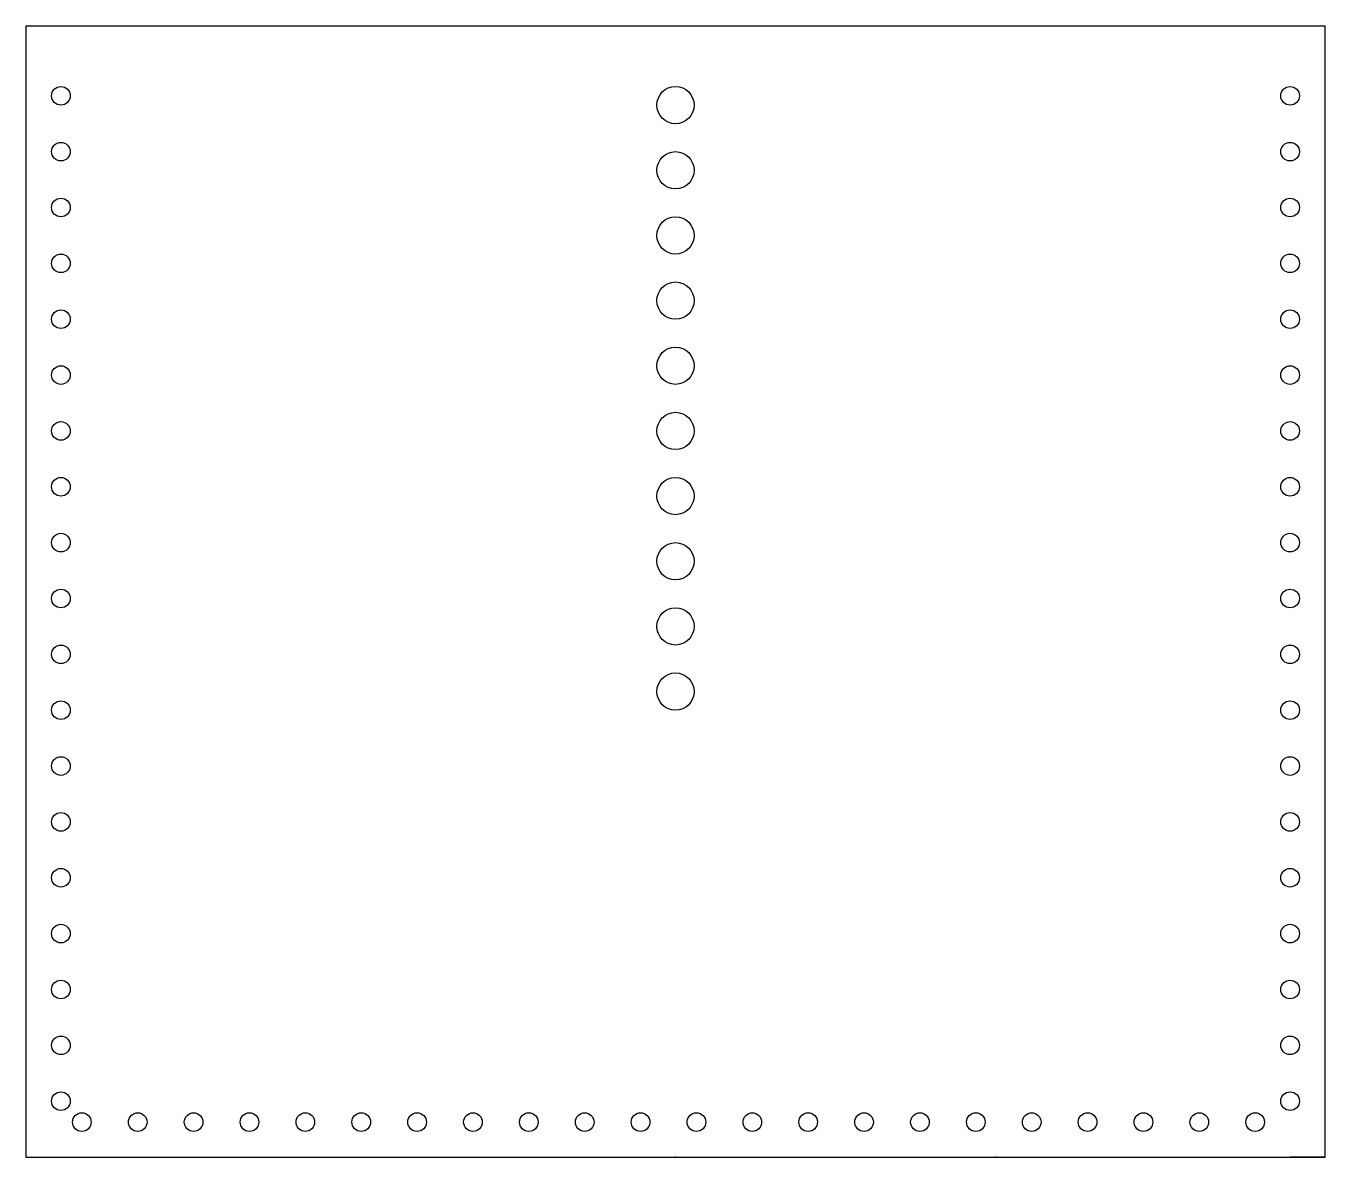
# Model space of a CAD drawing. Header units: millimetres. Extents: x -140 to 140, y 0 to 243.
import ezdxf

# ---------------------------------------------------------------- set-up
doc = ezdxf.new("R2010")
doc.units = ezdxf.units.MM
doc.header["$PDSIZE"] = -1

msp = doc.modelspace()

# ---------------------------------------------------------------- linework, layer by layer
at = {"color": 7, "linetype": 'Continuous'}
for p, q in [((-139.5, 243), (139.5, 243)), ((-139.5, 243), (-139.5, 0)), ((139.5, 0), (139.5, 243)), ((-139.5, 0), (0, 0)), ((0, 0), (139.5, 0)), ((139.5, 0), (132, 0))]:
    msp.add_line(p, q, dxfattribs=at)
for centre, radius in [((-132, 228), 2), ((0, 226), 4), ((132, 228), 2), ((-132, 216), 2), ((132, 216), 2), ((0, 212), 4), ((-132, 204), 2), ((132, 204), 2), ((0, 198), 4), ((-132, 192), 2), ((132, 192), 2), ((0, 184), 4), ((-132, 180), 2), ((132, 180), 2), ((0, 170), 4), ((-132, 168), 2), ((132, 168), 2), ((0, 156), 4), ((-132, 156), 2), ((132, 156), 2), ((-132, 144), 2), ((0, 142), 4), ((132, 144), 2), ((-132, 132), 2), ((132, 132), 2), ((0, 128), 4), ((-132, 120), 2), ((132, 120), 2), ((0, 114), 4), ((-132, 108), 2), ((132, 108), 2), ((0, 100), 4), ((-132, 96), 2), ((132, 96), 2), ((-132, 84), 2), ((132, 84), 2), ((-132, 72), 2), ((132, 72), 2), ((-132, 60), 2), ((132, 60), 2), ((-132, 48), 2), ((132, 48), 2), ((-132, 36), 2), ((132, 36), 2), ((-132, 24), 2), ((132, 24), 2), ((-132, 12), 2), ((132, 12), 2), ((-127.5, 7.5), 2), ((-115.5, 7.5), 2), ((-103.5, 7.5), 2), ((-91.5, 7.5), 2), ((-79.5, 7.5), 2), ((-67.5, 7.5), 2), ((-55.5, 7.5), 2), ((-43.5, 7.5), 2), ((-31.5, 7.5), 2), ((-19.5, 7.5), 2), ((-7.5, 7.5), 2), ((4.5, 7.5), 2), ((16.5, 7.5), 2), ((28.5, 7.5), 2), ((40.5, 7.5), 2), ((52.5, 7.5), 2), ((64.5, 7.5), 2), ((76.5, 7.5), 2), ((88.5, 7.5), 2), ((100.5, 7.5), 2), ((112.5, 7.5), 2), ((124.5, 7.5), 2)]:
    msp.add_circle(centre, radius, dxfattribs=at)
for p in [(0, 0), (68.79, 0)]:
    msp.add_point(p, dxfattribs=at)

doc.saveas('drawing.dxf')
